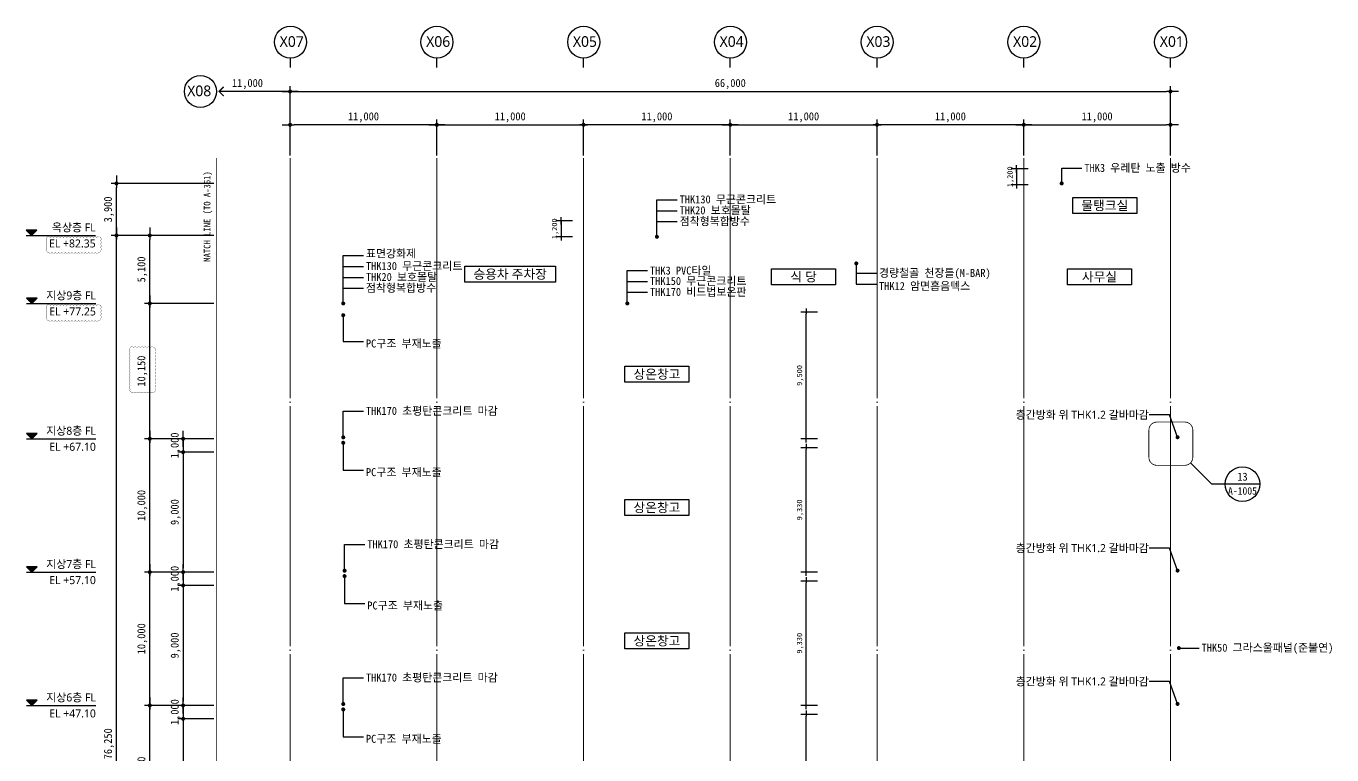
# Model space of a CAD drawing. Header units: inches. Extents: x -1307703 to -645498, y 230939 to 338158.
# Drawn here: x -1139703 to -1041810, y 283499 to 338158 of the extents above; entities that cross this region are included whole.
import ezdxf
from ezdxf.enums import TextEntityAlignment as Align

# ---------------------------------------------------------------- set-up
doc = ezdxf.new("R2010")
doc.units = ezdxf.units.IN
doc.header["$MEASUREMENT"] = 0
doc.linetypes.add('CEN', pattern=[62, 60, -1, 0, -1])
doc.linetypes.add('DASHDOTX2', pattern=[2, 1, -0.5, 0, -0.5])
doc.layers.get('0').update_dxf_attribs({"linetype": 'CONTINUOUS'})
for name, color, linetype, lineweight in [('A-CNTL', 1, 'CEN', 15), ('A-DIMS', 7, 'CONTINUOUS', 25), ('A-MKXS-LEAD', 7, 'CONTINUOUS', 25), ('A-MKXS-MAK2', 3, 'DASHDOTX2', 25), ('A-MKXS-TEXT1', 3, 'CONTINUOUS', 25), ('A-MKXS-TEXT2', 7, 'CONTINUOUS', 25), ('A-MKXX-NAME', 3, 'CONTINUOUS', 25), ('A-MKXX-SYMB', 7, 'CONTINUOUS', 25), ('A-XXXX-SYMB', 7, 'CONTINUOUS', 25), ('A-XXXX-TXT1', 3, 'CONTINUOUS', 25), ('A-XXXX-TXT2', 3, 'CONTINUOUS', 25), ('REV-202205', 20, 'CONTINUOUS', 25)]:
    doc.layers.add(name, color=color, linetype=linetype, lineweight=lineweight)
doc.layers.add('AA-MARK', color=1, linetype='CONTINUOUS')
doc.layers.add('AA-TEX-3', color=3, linetype='CONTINUOUS')
doc.styles.add('HY울릉도L', font='')
doc.styles.add('돋움', font='')
doc.styles.add('돋움체', font='')
doc.styles.add('맑은고딕', font='malgun.ttf')
doc.styles.get('HY울릉도L').set_extended_font_data('HYwulM')
doc.styles.get('돋움').set_extended_font_data('DotumChe')
doc.styles.get('돋움체').set_extended_font_data('DotumChe')
doc.dimstyles.new('CDIM', dxfattribs={"dimtxt": 3, "dimasz": 1.5, "dimexe": 2, "dimexo": 1, "dimgap": 1, "dimtad": 1, "dimdec": 0, "dimrnd": 0.5, "dimzin": 0, "dimdsep": 32, "dimlunit": 6, "dimtxsty": 'HY울릉도L', "dimblk1": '_CIDOT', "dimblk2": '_CIDOT', "dimsah": 1, "dimcen": 5.5, "dimclrd": 2, "dimclre": 2, "dimclrt": 7, "dimadec": 0, "dimazin": 0, "dimtfac": 1, "dimtdec": 0, "dimtix": 1, "dimtmove": 2, "dimatfit": 1, "dimldrblk": '_CIDOT', "dimfxl": 1, "dimtolj": 1, "dimtzin": 0, "dimlwd": -1, "dimarcsym": 0})

# ---------------------------------------------------------------- blocks, each defined once
blk = doc.blocks.new('_CIDOT')
at = {"color": 0, "linetype": 'ByBlock'}
blk.add_line((2, 0), (-1, 0), dxfattribs=at)
at = {"color": 0, "linetype": 'ByBlock', "const_width": 0.5}
blk.add_lwpolyline([(-0.25, 0, 1), (0.25, 0, 1)], format="xyb", close=True, dxfattribs=at)
blk = doc.blocks.new('*D19')
at = {"layer": 'A-DIMS', "lineweight": -2, "transparency": 16777216}
for p, q in [((-1119912, 328458), (-1119912, 331158)), ((-1108912, 328458), (-1108912, 331158))]:
    blk.add_line(p, q, dxfattribs=at)
at = {"layer": 'A-DIMS', "transparency": 16777216}
blk.add_line((-1109212, 330758), (-1119612, 330758), dxfattribs=at)
at = {"layer": 'A-DIMS', "transparency": 16777216, "xscale": 300, "yscale": 300, "zscale": 300, "rotation": 180}
blk.add_blockref('_CIDOT', (-1119912, 330758), dxfattribs=at)
at = {"layer": 'A-DIMS', "transparency": 16777216, "xscale": 300, "yscale": 300, "zscale": 300}
blk.add_blockref('_CIDOT', (-1108912, 330758), dxfattribs=at)
at = {"layer": 'A-DIMS', "color": 3, "transparency": 16777216, "insert": (-1114412, 331315), "char_height": 600, "attachment_point": 5, "style": '돋움체'}
blk.add_mtext('\\A1;11,000', dxfattribs=at)
blk = doc.blocks.new('*D20')
at = {"layer": 'A-DIMS', "lineweight": -2, "transparency": 16777216}
for p, q in [((-1108912, 328458), (-1108912, 331158)), ((-1097912, 328458), (-1097912, 331158))]:
    blk.add_line(p, q, dxfattribs=at)
at = {"layer": 'A-DIMS', "transparency": 16777216}
blk.add_line((-1108612, 330758), (-1098212, 330758), dxfattribs=at)
at = {"layer": 'A-DIMS', "transparency": 16777216, "xscale": 300, "yscale": 300, "zscale": 300, "rotation": 180}
blk.add_blockref('_CIDOT', (-1108912, 330758), dxfattribs=at)
at = {"layer": 'A-DIMS', "transparency": 16777216, "xscale": 300, "yscale": 300, "zscale": 300}
blk.add_blockref('_CIDOT', (-1097912, 330758), dxfattribs=at)
at = {"layer": 'A-DIMS', "color": 3, "transparency": 16777216, "insert": (-1103412, 331315), "char_height": 600, "attachment_point": 5, "style": '돋움체'}
blk.add_mtext('\\A1;11,000', dxfattribs=at)
blk = doc.blocks.new('*D21')
at = {"layer": 'A-DIMS', "lineweight": -2, "transparency": 16777216}
for p, q in [((-1097912, 328458), (-1097912, 331158)), ((-1086912, 328458), (-1086912, 331158))]:
    blk.add_line(p, q, dxfattribs=at)
at = {"layer": 'A-DIMS', "transparency": 16777216}
blk.add_line((-1087212, 330758), (-1097612, 330758), dxfattribs=at)
at = {"layer": 'A-DIMS', "transparency": 16777216, "xscale": 300, "yscale": 300, "zscale": 300, "rotation": 180}
blk.add_blockref('_CIDOT', (-1097912, 330758), dxfattribs=at)
at = {"layer": 'A-DIMS', "transparency": 16777216, "xscale": 300, "yscale": 300, "zscale": 300}
blk.add_blockref('_CIDOT', (-1086912, 330758), dxfattribs=at)
at = {"layer": 'A-DIMS', "color": 3, "transparency": 16777216, "insert": (-1092412, 331315), "char_height": 600, "attachment_point": 5, "style": '돋움체'}
blk.add_mtext('\\A1;11,000', dxfattribs=at)
blk = doc.blocks.new('*D22')
at = {"layer": 'A-DIMS', "lineweight": -2, "transparency": 16777216}
for p, q in [((-1086912, 328458), (-1086912, 331158)), ((-1075912, 328458), (-1075912, 331158))]:
    blk.add_line(p, q, dxfattribs=at)
at = {"layer": 'A-DIMS', "transparency": 16777216}
blk.add_line((-1086612, 330758), (-1076212, 330758), dxfattribs=at)
at = {"layer": 'A-DIMS', "transparency": 16777216, "xscale": 300, "yscale": 300, "zscale": 300, "rotation": 180}
blk.add_blockref('_CIDOT', (-1086912, 330758), dxfattribs=at)
at = {"layer": 'A-DIMS', "transparency": 16777216, "xscale": 300, "yscale": 300, "zscale": 300}
blk.add_blockref('_CIDOT', (-1075912, 330758), dxfattribs=at)
at = {"layer": 'A-DIMS', "color": 3, "transparency": 16777216, "insert": (-1081412, 331315), "char_height": 600, "attachment_point": 5, "style": '돋움체'}
blk.add_mtext('\\A1;11,000', dxfattribs=at)
blk = doc.blocks.new('*D23')
at = {"layer": 'A-DIMS', "lineweight": -2, "transparency": 16777216}
for p, q in [((-1064912, 328458), (-1064912, 331158)), ((-1053912, 328458), (-1053912, 331158))]:
    blk.add_line(p, q, dxfattribs=at)
at = {"layer": 'A-DIMS', "transparency": 16777216}
blk.add_line((-1064612, 330758), (-1054212, 330758), dxfattribs=at)
at = {"layer": 'A-DIMS', "transparency": 16777216, "xscale": 300, "yscale": 300, "zscale": 300, "rotation": 180}
blk.add_blockref('_CIDOT', (-1064912, 330758), dxfattribs=at)
at = {"layer": 'A-DIMS', "transparency": 16777216, "xscale": 300, "yscale": 300, "zscale": 300}
blk.add_blockref('_CIDOT', (-1053912, 330758), dxfattribs=at)
at = {"layer": 'A-DIMS', "color": 3, "transparency": 16777216, "insert": (-1059412, 331315), "char_height": 600, "attachment_point": 5, "style": '돋움체'}
blk.add_mtext('\\A1;11,000', dxfattribs=at)
blk = doc.blocks.new('*D24')
at = {"layer": 'A-DIMS', "lineweight": -2, "transparency": 16777216}
for p, q in [((-1075912, 328458), (-1075912, 331158)), ((-1064912, 328458), (-1064912, 331158))]:
    blk.add_line(p, q, dxfattribs=at)
at = {"layer": 'A-DIMS', "transparency": 16777216}
blk.add_line((-1065212, 330758), (-1075612, 330758), dxfattribs=at)
at = {"layer": 'A-DIMS', "transparency": 16777216, "xscale": 300, "yscale": 300, "zscale": 300, "rotation": 180}
blk.add_blockref('_CIDOT', (-1075912, 330758), dxfattribs=at)
at = {"layer": 'A-DIMS', "transparency": 16777216, "xscale": 300, "yscale": 300, "zscale": 300}
blk.add_blockref('_CIDOT', (-1064912, 330758), dxfattribs=at)
at = {"layer": 'A-DIMS', "color": 3, "transparency": 16777216, "insert": (-1070412, 331315), "char_height": 600, "attachment_point": 5, "style": '돋움체'}
blk.add_mtext('\\A1;11,000', dxfattribs=at)
blk = doc.blocks.new('*D42')
at = {"layer": 'A-DIMS', "lineweight": -2, "transparency": 16777216}
for p, q in [((-1119912, 328458), (-1119912, 333658)), ((-1053912, 328458), (-1053912, 333658))]:
    blk.add_line(p, q, dxfattribs=at)
at = {"layer": 'A-DIMS', "transparency": 16777216}
blk.add_line((-1119612, 333258), (-1054212, 333258), dxfattribs=at)
at = {"layer": 'A-DIMS', "transparency": 16777216, "xscale": 300, "yscale": 300, "zscale": 300, "rotation": 180}
blk.add_blockref('_CIDOT', (-1119912, 333258), dxfattribs=at)
at = {"layer": 'A-DIMS', "transparency": 16777216, "xscale": 300, "yscale": 300, "zscale": 300}
blk.add_blockref('_CIDOT', (-1053912, 333258), dxfattribs=at)
at = {"layer": 'A-DIMS', "color": 3, "transparency": 16777216, "insert": (-1086912, 333815), "char_height": 600, "attachment_point": 5, "style": '돋움체'}
blk.add_mtext('\\A1;66,000', dxfattribs=at)
blk = doc.blocks.new('*D89')
at = {"layer": 'A-DIMS', "lineweight": -2, "transparency": 16777216}
for p, q in [((-1125633, 287208), (-1130833, 287208)), ((-1125633, 277208), (-1130833, 277208))]:
    blk.add_line(p, q, dxfattribs=at)
at = {"layer": 'A-DIMS', "transparency": 16777216}
blk.add_line((-1130433, 277508), (-1130433, 286908), dxfattribs=at)
at = {"layer": 'A-DIMS', "transparency": 16777216, "xscale": 300, "yscale": 300, "zscale": 300}
for p, rotation in [((-1130433, 287208), 90), ((-1130433, 277208), 270)]:
    blk.add_blockref('_CIDOT', p, dxfattribs=dict(at, rotation=rotation))
at = {"layer": 'A-DIMS', "color": 3, "transparency": 16777216, "insert": (-1130990, 282208), "char_height": 600, "attachment_point": 5, "rotation": 90, "style": '돋움체'}
blk.add_mtext('\\A1;10,000', dxfattribs=at)
blk = doc.blocks.new('*D90')
at = {"layer": 'A-DIMS', "lineweight": -2, "transparency": 16777216}
for p, q in [((-1125633, 297208), (-1130833, 297208)), ((-1125633, 287208), (-1130833, 287208))]:
    blk.add_line(p, q, dxfattribs=at)
at = {"layer": 'A-DIMS', "transparency": 16777216}
blk.add_line((-1130433, 287508), (-1130433, 296908), dxfattribs=at)
at = {"layer": 'A-DIMS', "transparency": 16777216, "xscale": 300, "yscale": 300, "zscale": 300}
for p, rotation in [((-1130433, 297208), 90), ((-1130433, 287208), 270)]:
    blk.add_blockref('_CIDOT', p, dxfattribs=dict(at, rotation=rotation))
at = {"layer": 'A-DIMS', "color": 3, "transparency": 16777216, "insert": (-1130990, 292208), "char_height": 600, "attachment_point": 5, "rotation": 90, "style": '돋움체'}
blk.add_mtext('\\A1;10,000', dxfattribs=at)
blk = doc.blocks.new('*D91')
at = {"layer": 'A-DIMS', "lineweight": -2, "transparency": 16777216}
for p, q in [((-1125633, 307208), (-1130833, 307208)), ((-1125633, 297208), (-1130833, 297208))]:
    blk.add_line(p, q, dxfattribs=at)
at = {"layer": 'A-DIMS', "transparency": 16777216}
blk.add_line((-1130433, 297508), (-1130433, 306908), dxfattribs=at)
at = {"layer": 'A-DIMS', "transparency": 16777216, "xscale": 300, "yscale": 300, "zscale": 300}
for p, rotation in [((-1130433, 307208), 90), ((-1130433, 297208), 270)]:
    blk.add_blockref('_CIDOT', p, dxfattribs=dict(at, rotation=rotation))
at = {"layer": 'A-DIMS', "color": 3, "transparency": 16777216, "insert": (-1130990, 302208), "char_height": 600, "attachment_point": 5, "rotation": 90, "style": '돋움체'}
blk.add_mtext('\\A1;10,000', dxfattribs=at)
blk = doc.blocks.new('*D92')
at = {"layer": 'A-DIMS', "lineweight": -2, "transparency": 16777216}
for p, q in [((-1125633, 322458), (-1133333, 322458)), ((-1125633, 246208), (-1133333, 246208))]:
    blk.add_line(p, q, dxfattribs=at)
at = {"layer": 'A-DIMS', "transparency": 16777216}
blk.add_line((-1132933, 246508), (-1132933, 322158), dxfattribs=at)
at = {"layer": 'A-DIMS', "transparency": 16777216, "xscale": 300, "yscale": 300, "zscale": 300}
for p, rotation in [((-1132933, 322458), 90), ((-1132933, 246208), 270)]:
    blk.add_blockref('_CIDOT', p, dxfattribs=dict(at, rotation=rotation))
at = {"layer": 'A-DIMS', "color": 3, "transparency": 16777216, "insert": (-1133490, 284333), "char_height": 600, "attachment_point": 5, "rotation": 90, "style": '돋움체'}
blk.add_mtext('\\A1;76,250', dxfattribs=at)
blk = doc.blocks.new('*D93')
at = {"layer": 'A-DIMS', "lineweight": -2, "transparency": 16777216}
for p, q in [((-1125633, 317358), (-1130833, 317358)), ((-1125633, 307208), (-1130833, 307208))]:
    blk.add_line(p, q, dxfattribs=at)
at = {"layer": 'A-DIMS', "transparency": 16777216}
blk.add_line((-1130433, 307508), (-1130433, 317058), dxfattribs=at)
at = {"layer": 'A-DIMS', "transparency": 16777216, "xscale": 300, "yscale": 300, "zscale": 300}
for p, rotation in [((-1130433, 317358), 90), ((-1130433, 307208), 270)]:
    blk.add_blockref('_CIDOT', p, dxfattribs=dict(at, rotation=rotation))
at = {"layer": 'A-DIMS', "color": 3, "transparency": 16777216, "insert": (-1130990, 312283), "char_height": 600, "attachment_point": 5, "rotation": 90, "style": '돋움체'}
blk.add_mtext('\\A1;10,150', dxfattribs=at)
blk = doc.blocks.new('*D94')
at = {"layer": 'A-DIMS', "lineweight": -2, "transparency": 16777216}
for p, q in [((-1125633, 322458), (-1130833, 322458)), ((-1125633, 317358), (-1130833, 317358))]:
    blk.add_line(p, q, dxfattribs=at)
at = {"layer": 'A-DIMS', "transparency": 16777216}
blk.add_line((-1130433, 317658), (-1130433, 322158), dxfattribs=at)
at = {"layer": 'A-DIMS', "transparency": 16777216, "xscale": 300, "yscale": 300, "zscale": 300}
for p, rotation in [((-1130433, 322458), 90), ((-1130433, 317358), 270)]:
    blk.add_blockref('_CIDOT', p, dxfattribs=dict(at, rotation=rotation))
at = {"layer": 'A-DIMS', "color": 3, "transparency": 16777216, "insert": (-1130990, 319908), "char_height": 600, "attachment_point": 5, "rotation": 90, "style": '돋움체'}
blk.add_mtext('\\A1;5,100', dxfattribs=at)
blk = doc.blocks.new('*D95')
at = {"layer": 'A-DIMS', "lineweight": -2, "transparency": 16777216}
for p, q in [((-1125633, 326358), (-1133333, 326358)), ((-1125633, 322458), (-1133333, 322458))]:
    blk.add_line(p, q, dxfattribs=at)
at = {"layer": 'A-DIMS', "transparency": 16777216}
blk.add_line((-1132933, 322758), (-1132933, 326058), dxfattribs=at)
at = {"layer": 'A-DIMS', "transparency": 16777216, "xscale": 300, "yscale": 300, "zscale": 300}
for p, rotation in [((-1132933, 326358), 90), ((-1132933, 322458), 270)]:
    blk.add_blockref('_CIDOT', p, dxfattribs=dict(at, rotation=rotation))
at = {"layer": 'A-DIMS', "color": 3, "transparency": 16777216, "insert": (-1133490, 324408), "char_height": 600, "attachment_point": 5, "rotation": 90, "style": '돋움체'}
blk.add_mtext('\\A1;3,900', dxfattribs=at)
blk = doc.blocks.new('*D75')
at = {"layer": 'A-DIMS', "transparency": 16777216}
for p, q in [((-1127933, 307508), (-1127933, 307808)), ((-1127933, 307208), (-1127933, 306208)), ((-1127933, 305908), (-1127933, 305608))]:
    blk.add_line(p, q, dxfattribs=at)
at = {"layer": 'A-DIMS', "lineweight": -2, "transparency": 16777216}
for p, q in [((-1125633, 307208), (-1128333, 307208)), ((-1125633, 306208), (-1128333, 306208))]:
    blk.add_line(p, q, dxfattribs=at)
at = {"layer": 'A-DIMS', "transparency": 16777216, "xscale": 300, "yscale": 300, "zscale": 300}
for p, rotation in [((-1127933, 307208), 270), ((-1127933, 306208), 90)]:
    blk.add_blockref('_CIDOT', p, dxfattribs=dict(at, rotation=rotation))
at = {"layer": 'A-DIMS', "color": 3, "transparency": 16777216, "insert": (-1128490, 306708), "char_height": 600, "attachment_point": 5, "rotation": 90, "style": '돋움체'}
blk.add_mtext('\\A1;1,000', dxfattribs=at)
blk = doc.blocks.new('*D76')
at = {"layer": 'A-DIMS', "lineweight": -2, "transparency": 16777216}
for p, q in [((-1125633, 306208), (-1128333, 306208)), ((-1125633, 297208), (-1128333, 297208))]:
    blk.add_line(p, q, dxfattribs=at)
at = {"layer": 'A-DIMS', "transparency": 16777216}
blk.add_line((-1127933, 305908), (-1127933, 297508), dxfattribs=at)
at = {"layer": 'A-DIMS', "transparency": 16777216, "xscale": 300, "yscale": 300, "zscale": 300}
for p, rotation in [((-1127933, 306208), 90), ((-1127933, 297208), 270)]:
    blk.add_blockref('_CIDOT', p, dxfattribs=dict(at, rotation=rotation))
at = {"layer": 'A-DIMS', "color": 3, "transparency": 16777216, "insert": (-1128490, 301708), "char_height": 600, "attachment_point": 5, "rotation": 90, "style": '돋움체'}
blk.add_mtext('\\A1;9,000', dxfattribs=at)
blk = doc.blocks.new('*D77')
at = {"layer": 'A-DIMS', "transparency": 16777216}
for p, q in [((-1127933, 297508), (-1127933, 297808)), ((-1127933, 297208), (-1127933, 296208)), ((-1127933, 295908), (-1127933, 295608))]:
    blk.add_line(p, q, dxfattribs=at)
at = {"layer": 'A-DIMS', "lineweight": -2, "transparency": 16777216}
for p, q in [((-1125633, 297208), (-1128333, 297208)), ((-1125633, 296208), (-1128333, 296208))]:
    blk.add_line(p, q, dxfattribs=at)
at = {"layer": 'A-DIMS', "transparency": 16777216, "xscale": 300, "yscale": 300, "zscale": 300}
for p, rotation in [((-1127933, 297208), 270), ((-1127933, 296208), 90)]:
    blk.add_blockref('_CIDOT', p, dxfattribs=dict(at, rotation=rotation))
at = {"layer": 'A-DIMS', "color": 3, "transparency": 16777216, "insert": (-1128490, 296708), "char_height": 600, "attachment_point": 5, "rotation": 90, "style": '돋움체'}
blk.add_mtext('\\A1;1,000', dxfattribs=at)
blk = doc.blocks.new('*D78')
at = {"layer": 'A-DIMS', "lineweight": -2, "transparency": 16777216}
for p, q in [((-1125633, 296208), (-1128333, 296208)), ((-1125633, 287208), (-1128333, 287208))]:
    blk.add_line(p, q, dxfattribs=at)
at = {"layer": 'A-DIMS', "transparency": 16777216}
blk.add_line((-1127933, 295908), (-1127933, 287508), dxfattribs=at)
at = {"layer": 'A-DIMS', "transparency": 16777216, "xscale": 300, "yscale": 300, "zscale": 300}
for p, rotation in [((-1127933, 296208), 90), ((-1127933, 287208), 270)]:
    blk.add_blockref('_CIDOT', p, dxfattribs=dict(at, rotation=rotation))
at = {"layer": 'A-DIMS', "color": 3, "transparency": 16777216, "insert": (-1128490, 291708), "char_height": 600, "attachment_point": 5, "rotation": 90, "style": '돋움체'}
blk.add_mtext('\\A1;9,000', dxfattribs=at)
blk = doc.blocks.new('*D79')
at = {"layer": 'A-DIMS', "transparency": 16777216}
for p, q in [((-1127933, 287508), (-1127933, 287808)), ((-1127933, 287208), (-1127933, 286208)), ((-1127933, 285908), (-1127933, 285608))]:
    blk.add_line(p, q, dxfattribs=at)
at = {"layer": 'A-DIMS', "lineweight": -2, "transparency": 16777216}
for p, q in [((-1125633, 287208), (-1128333, 287208)), ((-1125633, 286208), (-1128333, 286208))]:
    blk.add_line(p, q, dxfattribs=at)
at = {"layer": 'A-DIMS', "transparency": 16777216, "xscale": 300, "yscale": 300, "zscale": 300}
for p, rotation in [((-1127933, 287208), 270), ((-1127933, 286208), 90)]:
    blk.add_blockref('_CIDOT', p, dxfattribs=dict(at, rotation=rotation))
at = {"layer": 'A-DIMS', "color": 3, "transparency": 16777216, "insert": (-1128490, 286708), "char_height": 600, "attachment_point": 5, "rotation": 90, "style": '돋움체'}
blk.add_mtext('\\A1;1,000', dxfattribs=at)
blk = doc.blocks.new('*D80')
at = {"layer": 'A-DIMS', "lineweight": -2, "transparency": 16777216}
for p, q in [((-1125633, 286208), (-1128333, 286208)), ((-1125633, 277208), (-1128333, 277208))]:
    blk.add_line(p, q, dxfattribs=at)
at = {"layer": 'A-DIMS', "transparency": 16777216}
blk.add_line((-1127933, 285908), (-1127933, 277508), dxfattribs=at)
at = {"layer": 'A-DIMS', "transparency": 16777216, "xscale": 300, "yscale": 300, "zscale": 300}
for p, rotation in [((-1127933, 286208), 90), ((-1127933, 277208), 270)]:
    blk.add_blockref('_CIDOT', p, dxfattribs=dict(at, rotation=rotation))
at = {"layer": 'A-DIMS', "color": 3, "transparency": 16777216, "insert": (-1128490, 281708), "char_height": 600, "attachment_point": 5, "rotation": 90, "style": '돋움체'}
blk.add_mtext('\\A1;9,000', dxfattribs=at)
blk = doc.blocks.new('*D174')
at = {"layer": 'A-DIMS', "lineweight": -2, "transparency": 16777216}
for p, q in [((-1098733, 323558), (-1100003, 323558)), ((-1098733, 322358), (-1100003, 322358))]:
    blk.add_line(p, q, dxfattribs=at)
at = {"layer": 'A-DIMS', "transparency": 16777216}
for p, q in [((-1099603, 323698), (-1099603, 323838)), ((-1099603, 323558), (-1099603, 322358)), ((-1099603, 322218), (-1099603, 322078))]:
    blk.add_line(p, q, dxfattribs=at)
at = {"layer": 'A-DIMS', "transparency": 16777216, "xscale": 140, "yscale": 140, "zscale": 140}
for p, rotation in [((-1099603, 323558), 270), ((-1099603, 322358), 90)]:
    blk.add_blockref('_CIDOT', p, dxfattribs=dict(at, rotation=rotation))
at = {"layer": 'A-DIMS', "color": 3, "transparency": 16777216, "insert": (-1100042, 322958), "char_height": 400, "attachment_point": 5, "rotation": 90, "style": '돋움체'}
blk.add_mtext('\\A1;1,200', dxfattribs=at)
blk = doc.blocks.new('*D175')
at = {"layer": 'A-DIMS', "lineweight": -2, "transparency": 16777216}
for p, q in [((-1064584, 327458), (-1065854, 327458)), ((-1064584, 326258), (-1065854, 326258))]:
    blk.add_line(p, q, dxfattribs=at)
at = {"layer": 'A-DIMS', "transparency": 16777216}
for p, q in [((-1065454, 327598), (-1065454, 327738)), ((-1065454, 327458), (-1065454, 326258)), ((-1065454, 326118), (-1065454, 325978))]:
    blk.add_line(p, q, dxfattribs=at)
at = {"layer": 'A-DIMS', "transparency": 16777216, "xscale": 140, "yscale": 140, "zscale": 140}
for p, rotation in [((-1065454, 327458), 270), ((-1065454, 326258), 90)]:
    blk.add_blockref('_CIDOT', p, dxfattribs=dict(at, rotation=rotation))
at = {"layer": 'A-DIMS', "color": 3, "transparency": 16777216, "insert": (-1065893, 326858), "char_height": 400, "attachment_point": 5, "rotation": 90, "style": '돋움체'}
blk.add_mtext('\\A1;1,200', dxfattribs=at)
blk = doc.blocks.new('*D194')
at = {"layer": 'A-DIMS', "lineweight": -2, "transparency": 16777216}
for p, q in [((-1080363, 316708), (-1081634, 316708)), ((-1080363, 307208), (-1081634, 307208))]:
    blk.add_line(p, q, dxfattribs=at)
at = {"layer": 'A-DIMS', "transparency": 16777216}
blk.add_line((-1081234, 307348), (-1081234, 316568), dxfattribs=at)
at = {"layer": 'A-DIMS', "transparency": 16777216, "xscale": 140, "yscale": 140, "zscale": 140}
for p, rotation in [((-1081234, 316708), 90), ((-1081234, 307208), 270)]:
    blk.add_blockref('_CIDOT', p, dxfattribs=dict(at, rotation=rotation))
at = {"layer": 'A-DIMS', "color": 3, "transparency": 16777216, "insert": (-1081672, 311958), "char_height": 400, "attachment_point": 5, "rotation": 90, "style": '돋움체'}
blk.add_mtext('\\A1;9,500', dxfattribs=at)
blk = doc.blocks.new('*D195')
at = {"layer": 'A-DIMS', "lineweight": -2, "transparency": 16777216}
for p, q in [((-1080363, 306538), (-1081634, 306538)), ((-1080363, 297208), (-1081634, 297208))]:
    blk.add_line(p, q, dxfattribs=at)
at = {"layer": 'A-DIMS', "transparency": 16777216}
blk.add_line((-1081234, 297348), (-1081234, 306398), dxfattribs=at)
at = {"layer": 'A-DIMS', "transparency": 16777216, "xscale": 140, "yscale": 140, "zscale": 140}
for p, rotation in [((-1081234, 306538), 90), ((-1081234, 297208), 270)]:
    blk.add_blockref('_CIDOT', p, dxfattribs=dict(at, rotation=rotation))
at = {"layer": 'A-DIMS', "color": 3, "transparency": 16777216, "insert": (-1081672, 301873), "char_height": 400, "attachment_point": 5, "rotation": 90, "style": '돋움체'}
blk.add_mtext('\\A1;9,330', dxfattribs=at)
blk = doc.blocks.new('*D196')
at = {"layer": 'A-DIMS', "lineweight": -2, "transparency": 16777216}
for p, q in [((-1080363, 296538), (-1081634, 296538)), ((-1080363, 287208), (-1081634, 287208))]:
    blk.add_line(p, q, dxfattribs=at)
at = {"layer": 'A-DIMS', "transparency": 16777216}
blk.add_line((-1081234, 287348), (-1081234, 296398), dxfattribs=at)
at = {"layer": 'A-DIMS', "transparency": 16777216, "xscale": 140, "yscale": 140, "zscale": 140}
for p, rotation in [((-1081234, 296538), 90), ((-1081234, 287208), 270)]:
    blk.add_blockref('_CIDOT', p, dxfattribs=dict(at, rotation=rotation))
at = {"layer": 'A-DIMS', "color": 3, "transparency": 16777216, "insert": (-1081672, 291873), "char_height": 400, "attachment_point": 5, "rotation": 90, "style": '돋움체'}
blk.add_mtext('\\A1;9,330', dxfattribs=at)
blk = doc.blocks.new('*D197')
at = {"layer": 'A-DIMS', "lineweight": -2, "transparency": 16777216}
for p, q in [((-1080363, 286538), (-1081634, 286538)), ((-1080363, 277208), (-1081634, 277208))]:
    blk.add_line(p, q, dxfattribs=at)
at = {"layer": 'A-DIMS', "transparency": 16777216}
blk.add_line((-1081234, 277348), (-1081234, 286398), dxfattribs=at)
at = {"layer": 'A-DIMS', "transparency": 16777216, "xscale": 140, "yscale": 140, "zscale": 140}
for p, rotation in [((-1081234, 286538), 90), ((-1081234, 277208), 270)]:
    blk.add_blockref('_CIDOT', p, dxfattribs=dict(at, rotation=rotation))
at = {"layer": 'A-DIMS', "color": 3, "transparency": 16777216, "insert": (-1081672, 281873), "char_height": 400, "attachment_point": 5, "rotation": 90, "style": '돋움체'}
blk.add_mtext('\\A1;9,330', dxfattribs=at)

msp = doc.modelspace()

# ---------------------------------------------------------------- hatches: boundary and pattern name
at = {"layer": 'A-XXXX-SYMB'}
for points in [[(-1139303.3, 322458.1), (-1138903.3, 322858.1), (-1139703.3, 322858.1)], [(-1139286.2, 317358.1), (-1138886.2, 317758.1), (-1139686.2, 317758.1)], [(-1139286.2, 307208.1), (-1138886.2, 307608.1), (-1139686.2, 307608.1)], [(-1139286.2, 297208.1), (-1138886.2, 297608.1), (-1139686.2, 297608.1)], [(-1139286.2, 287208.1), (-1138886.2, 287608.1), (-1139686.2, 287608.1)]]:
    msp.add_hatch(color=256, dxfattribs=at).paths.add_polyline_path(points)

# ---------------------------------------------------------------- linework, layer by layer
at = {"const_width": 100}
msp.add_lwpolyline([(-1124891.3, 333599.6), (-1125232.8, 333258.1), (-1124891.3, 332916.5)], dxfattribs=at)
at = {"layer": 'A-CNTL', "ltscale": 300}
for p, q in [((-1119912.3, 328258.1), (-1119912.3, 232379.2)), ((-1108912.3, 328258.1), (-1108912.3, 232379.2)), ((-1097912.3, 328258.1), (-1097912.3, 232379.2)), ((-1086912.3, 328258.1), (-1086912.3, 232379.2)), ((-1075912.3, 328258.1), (-1075912.3, 232379.2)), ((-1064912.3, 328258.1), (-1064912.3, 232379.2)), ((-1053912.3, 328258.1), (-1053912.3, 232379.2))]:
    msp.add_line(p, q, dxfattribs=at)
at = {"layer": 'A-DIMS'}
msp.add_line((-1120212.3, 333258.1), (-1125232.8, 333258.1), dxfattribs=at)
at = {"layer": 'A-MKXS-LEAD'}
for p, q in [((-1062068, 326358.1), (-1062068, 327494.9)), ((-1062068, 327494.9), (-1060550.9, 327494.9)), ((-1092412.3, 322358.1), (-1092412.3, 325133.9)), ((-1092412.3, 325133.9), (-1090895.2, 325133.9)), ((-1092412.3, 324314.4), (-1090895.2, 324314.4)), ((-1092412.3, 323494.9), (-1090895.2, 323494.9)), ((-1115929.4, 317358.1), (-1115929.4, 320953.4)), ((-1115929.4, 320953.4), (-1114412.3, 320953.4)), ((-1115929.4, 320133.9), (-1114412.3, 320133.9)), ((-1077464.4, 320358.1), (-1077464.4, 318801.8)), ((-1115929.4, 319314.4), (-1114412.3, 319314.4)), ((-1094631.9, 317358.1), (-1094631.9, 319833.9)), ((-1094631.9, 319833.9), (-1093114.8, 319833.9)), ((-1077464.4, 319621.3), (-1075947.3, 319621.3)), ((-1115929.4, 318494.9), (-1114412.3, 318494.9)), ((-1094631.9, 319014.4), (-1093114.8, 319014.4)), ((-1094631.9, 318194.9), (-1093114.8, 318194.9)), ((-1077464.4, 318801.8), (-1075947.3, 318801.8)), ((-1115929.4, 316478.5), (-1115929.4, 314494.9)), ((-1115929.4, 314494.9), (-1114412.3, 314494.9)), ((-1115929.4, 307314.9), (-1115929.4, 309271.2)), ((-1115929.4, 309271.2), (-1114412.3, 309271.2)), ((-1053985.3, 309008), (-1055502.4, 309008)), ((-1053382.8, 307320.7), (-1053985.3, 309008)), ((-1115929.4, 306908.1), (-1115929.4, 304844.9)), ((-1115929.4, 304844.9), (-1114412.3, 304844.9)), ((-1115829.4, 297314.9), (-1115829.4, 299271.2)), ((-1115829.4, 299271.2), (-1114312.3, 299271.2)), ((-1053985.3, 299008), (-1055502.4, 299008)), ((-1053382.8, 297320.7), (-1053985.3, 299008)), ((-1115829.4, 296908.1), (-1115829.4, 294844.9)), ((-1115829.4, 294844.9), (-1114312.3, 294844.9)), ((-1053282.8, 291509.6), (-1051765.7, 291509.6)), ((-1115929.4, 287314.9), (-1115929.4, 289271.2)), ((-1115929.4, 289271.2), (-1114412.3, 289271.2)), ((-1053985.3, 289008), (-1055502.4, 289008)), ((-1053382.8, 287320.7), (-1053985.3, 289008)), ((-1115929.4, 286908.1), (-1115929.4, 284844.9)), ((-1115929.4, 284844.9), (-1114412.3, 284844.9))]:
    msp.add_line(p, q, dxfattribs=at)
at = {"layer": 'A-MKXS-LEAD', "const_width": 150}
for points in [[(-1062068, 326283.1, -1), (-1062068, 326433.1, -1)], [(-1092412.3, 322283.1, -1), (-1092412.3, 322433.1, -1)], [(-1077464.4, 320283.1, -1), (-1077464.4, 320433.1, -1)], [(-1115929.4, 317283.1, -1), (-1115929.4, 317433.1, -1)], [(-1094631.9, 317283.1, -1), (-1094631.9, 317433.1, -1)], [(-1115929.4, 316553.5, 1), (-1115929.4, 316403.5, 1)], [(-1115929.4, 307239.9, -1), (-1115929.4, 307389.9, -1)], [(-1053382.8, 307245.7, 1), (-1053382.8, 307395.7, 1)], [(-1115929.4, 306983.1, 1), (-1115929.4, 306833.1, 1)], [(-1115829.4, 297239.9, -1), (-1115829.4, 297389.9, -1)], [(-1115829.4, 296983.1, 1), (-1115829.4, 296833.1, 1)], [(-1053382.8, 297245.7, 1), (-1053382.8, 297395.7, 1)], [(-1053282.8, 291584.6, 1), (-1053282.8, 291434.6, 1)], [(-1115929.4, 287239.9, -1), (-1115929.4, 287389.9, -1)], [(-1115929.4, 286983.1, 1), (-1115929.4, 286833.1, 1)], [(-1053382.8, 287245.7, 1), (-1053382.8, 287395.7, 1)]]:
    msp.add_lwpolyline(points, format="xyb", close=True, dxfattribs=at)
at = {"layer": 'A-MKXS-MAK2', "linetype": 'Continuous'}
for p, q in [((-1050800.8, 303808.9), (-1052413.6, 305393.7)), ((-1047213.8, 303808.9), (-1050800.8, 303808.9))]:
    msp.add_line(p, q, dxfattribs=at)
at = {"layer": 'A-MKXS-MAK2', "ltscale": 400, "const_width": 60}
msp.add_lwpolyline([(-1054928.9, 308460.3), (-1052837.9, 308460.3, -0.4142136), (-1052237.9, 307860.3), (-1052237.9, 305818, -0.4142136), (-1052837.9, 305218), (-1054928.9, 305218, -0.4142136), (-1055528.9, 305818), (-1055528.9, 307860.3, -0.4142136)], format="xyb", close=True, dxfattribs=at)
at = {"layer": 'A-MKXS-MAK2', "linetype": 'Continuous'}
msp.add_circle((-1048513.8, 303808.9), 1300, dxfattribs=at)
at = {"layer": 'A-MKXX-SYMB'}
for points in [[(-1056432.8, 324108.1), (-1061232.8, 324108.1), (-1061232.8, 325308.1), (-1056432.8, 325308.1)], [(-1100012.3, 318958.1), (-1106812.3, 318958.1), (-1106812.3, 320158.1), (-1100012.3, 320158.1)], [(-1079012.3, 318758.1), (-1083812.3, 318758.1), (-1083812.3, 319958.1), (-1079012.3, 319958.1)], [(-1056834.8, 318758.1), (-1061634.8, 318758.1), (-1061634.8, 319958.1), (-1056834.8, 319958.1)], [(-1090012.3, 311458.1), (-1094812.3, 311458.1), (-1094812.3, 312658.1), (-1090012.3, 312658.1)], [(-1090012.3, 301458.1), (-1094812.3, 301458.1), (-1094812.3, 302658.1), (-1090012.3, 302658.1)], [(-1090012.3, 291458.1), (-1094812.3, 291458.1), (-1094812.3, 292658.1), (-1090012.3, 292658.1)]]:
    msp.add_lwpolyline(points, close=True, dxfattribs=at)
at = {"layer": 'A-XXXX-SYMB'}
for p, q in [((-1119893.1, 335058.1), (-1119893.1, 335758.1)), ((-1108912.3, 335058.1), (-1108912.3, 335758.1)), ((-1097912.3, 335058.1), (-1097912.3, 335758.1)), ((-1086912.3, 335058.1), (-1086912.3, 335758.1)), ((-1075912.3, 335058.1), (-1075912.3, 335758.1)), ((-1064912.3, 335058.1), (-1064912.3, 335758.1)), ((-1053912.3, 335058.1), (-1053912.3, 335758.1)), ((-1139703.3, 322858.1), (-1139303.3, 322458.1)), ((-1138903.3, 322858.1), (-1139703.3, 322858.1)), ((-1139703.3, 322458.1), (-1134490, 322458.1)), ((-1139303.3, 322458.1), (-1138903.3, 322858.1)), ((-1139686.2, 317758.1), (-1139286.2, 317358.1)), ((-1138886.2, 317758.1), (-1139686.2, 317758.1)), ((-1139686.2, 317358.1), (-1134472.9, 317358.1)), ((-1139286.2, 317358.1), (-1138886.2, 317758.1)), ((-1139686.2, 307608.1), (-1139286.2, 307208.1)), ((-1138886.2, 307608.1), (-1139686.2, 307608.1)), ((-1139286.2, 307208.1), (-1138886.2, 307608.1)), ((-1139686.2, 307208.1), (-1134472.9, 307208.1)), ((-1139686.2, 297608.1), (-1139286.2, 297208.1)), ((-1138886.2, 297608.1), (-1139686.2, 297608.1)), ((-1139286.2, 297208.1), (-1138886.2, 297608.1)), ((-1139686.2, 297208.1), (-1134472.9, 297208.1)), ((-1139686.2, 287608.1), (-1139286.2, 287208.1)), ((-1138886.2, 287608.1), (-1139686.2, 287608.1)), ((-1139686.2, 287208.1), (-1134472.9, 287208.1)), ((-1139286.2, 287208.1), (-1138886.2, 287608.1))]:
    msp.add_line(p, q, dxfattribs=at)
for centre in [(-1119881.4, 336958.1), (-1108900.6, 336958.1), (-1097900.6, 336958.1), (-1086900.6, 336958.1), (-1075900.6, 336958.1), (-1064900.6, 336958.1), (-1053900.6, 336958.1), (-1126636.2, 333258.1)]:
    msp.add_circle(centre, 1200, dxfattribs=at)
at = {"layer": 'AA-MARK', "const_width": 50}
msp.add_lwpolyline([(-1125432.2, 231879.2), (-1125432.2, 270975.5), (-1125954, 271158.1), (-1124911.7, 271158.1), (-1125432.8, 271340.6), (-1125432.8, 328258.1)], dxfattribs=at)
at = {"layer": 'REV-202205', "const_width": 20}
for points in [[(-1138142.4, 322306.2, -0.5205671), (-1137892.4, 322306.2, -0.5205671), (-1137642.4, 322306.2, -0.5205671), (-1137392.4, 322306.2, -0.5205671), (-1137142.4, 322306.2, -0.5205671), (-1136892.4, 322306.2, -0.5205671), (-1136642.4, 322306.2, -0.5205671), (-1136392.4, 322306.2, -0.5205671), (-1136142.4, 322306.2, -0.5205671), (-1135892.4, 322306.2, -0.5205671), (-1135642.4, 322306.2, -0.5205671), (-1135392.4, 322306.2, -0.5205671), (-1135142.4, 322306.2, -0.5205671), (-1134892.4, 322306.2, -0.5205671), (-1134642.4, 322306.2, -0.5205671), (-1134392.4, 322306.2, -0.5205671), (-1134142.4, 322306.2, -0.5205671), (-1134138.5, 322060, -0.5205671), (-1134138.5, 321810, -0.5205671), (-1134138.5, 321560, -0.5205671), (-1134138.5, 321310, -0.5205671), (-1134260.9, 321182.3, -0.5205671), (-1134510.9, 321182.3, -0.5205671), (-1134760.9, 321182.3, -0.5205671), (-1135010.9, 321182.3, -0.5205671), (-1135260.9, 321182.3, -0.5205671), (-1135510.9, 321182.3, -0.5205671), (-1135760.9, 321182.3, -0.5205671), (-1136010.9, 321182.3, -0.5205671), (-1136260.9, 321182.3, -0.5205671), (-1136510.9, 321182.3, -0.5205671), (-1136760.9, 321182.3, -0.5205671), (-1137010.9, 321182.3, -0.5205671), (-1137260.9, 321182.3, -0.5205671), (-1137510.9, 321182.3, -0.5205671), (-1137760.9, 321182.3, -0.5205671), (-1138010.9, 321182.3, -0.5205671), (-1138142.4, 321300.8, -0.5205671), (-1138142.4, 321550.8, -0.5205671), (-1138142.4, 321800.8, -0.5205671), (-1138142.4, 322050.8, -0.5205671)], [(-1138142.4, 317206.2, -0.5205671), (-1137892.4, 317206.2, -0.5205671), (-1137642.4, 317206.2, -0.5205671), (-1137392.4, 317206.2, -0.5205671), (-1137142.4, 317206.2, -0.5205671), (-1136892.4, 317206.2, -0.5205671), (-1136642.4, 317206.2, -0.5205671), (-1136392.4, 317206.2, -0.5205671), (-1136142.4, 317206.2, -0.5205671), (-1135892.4, 317206.2, -0.5205671), (-1135642.4, 317206.2, -0.5205671), (-1135392.4, 317206.2, -0.5205671), (-1135142.4, 317206.2, -0.5205671), (-1134892.4, 317206.2, -0.5205671), (-1134642.4, 317206.2, -0.5205671), (-1134392.4, 317206.2, -0.5205671), (-1134142.4, 317206.2, -0.5205671), (-1134138.5, 316960, -0.5205671), (-1134138.5, 316710, -0.5205671), (-1134138.5, 316460, -0.5205671), (-1134138.5, 316210, -0.5205671), (-1134260.9, 316082.3, -0.5205671), (-1134510.9, 316082.3, -0.5205671), (-1134760.9, 316082.3, -0.5205671), (-1135010.9, 316082.3, -0.5205671), (-1135260.9, 316082.3, -0.5205671), (-1135510.9, 316082.3, -0.5205671), (-1135760.9, 316082.3, -0.5205671), (-1136010.9, 316082.3, -0.5205671), (-1136260.9, 316082.3, -0.5205671), (-1136510.9, 316082.3, -0.5205671), (-1136760.9, 316082.3, -0.5205671), (-1137010.9, 316082.3, -0.5205671), (-1137260.9, 316082.3, -0.5205671), (-1137510.9, 316082.3, -0.5205671), (-1137760.9, 316082.3, -0.5205671), (-1138010.9, 316082.3, -0.5205671), (-1138142.4, 316200.8, -0.5205671), (-1138142.4, 316450.8, -0.5205671), (-1138142.4, 316700.8, -0.5205671), (-1138142.4, 316950.8, -0.5205671)], [(-1131893.6, 314039.8, -0.5205671), (-1131643.6, 314039.8, -0.5205671), (-1131393.6, 314039.8, -0.5205671), (-1131143.6, 314039.8, -0.5205671), (-1130893.6, 314039.8, -0.5205671), (-1130643.6, 314039.8, -0.5205671), (-1130393.6, 314039.8, -0.5205671), (-1130143.6, 314039.8, -0.5205671), (-1130029.4, 313904, -0.5205671), (-1130029.4, 313654, -0.5205671), (-1130029.4, 313404, -0.5205671), (-1130029.4, 313154, -0.5205671), (-1130029.4, 312904, -0.5205671), (-1130029.4, 312654, -0.5205671), (-1130029.4, 312404, -0.5205671), (-1130029.4, 312154, -0.5205671), (-1130029.4, 311904, -0.5205671), (-1130029.4, 311654, -0.5205671), (-1130029.4, 311404, -0.5205671), (-1130029.4, 311154, -0.5205671), (-1130029.4, 310904, -0.5205671), (-1130098.5, 310723.1, -0.5205671), (-1130348.5, 310723.1, -0.5205671), (-1130598.5, 310723.1, -0.5205671), (-1130848.5, 310723.1, -0.5205671), (-1131098.5, 310723.1, -0.5205671), (-1131348.5, 310723.1, -0.5205671), (-1131598.5, 310723.1, -0.5205671), (-1131848.5, 310723.1, -0.5205671), (-1131893.6, 310928, -0.5205671), (-1131893.6, 311178, -0.5205671), (-1131893.6, 311428, -0.5205671), (-1131893.6, 311678, -0.5205671), (-1131893.6, 311928, -0.5205671), (-1131893.6, 312178, -0.5205671), (-1131893.6, 312428, -0.5205671), (-1131893.6, 312678, -0.5205671), (-1131893.6, 312928, -0.5205671), (-1131893.6, 313178, -0.5205671), (-1131893.6, 313428, -0.5205671), (-1131893.6, 313678, -0.5205671)]]:
    msp.add_lwpolyline(points, format="xyb", close=True, dxfattribs=at)

# ---------------------------------------------------------------- block references
at = {"layer": 'A-DIMS', "xscale": -300, "yscale": 300, "zscale": 300, "rotation": 180}
msp.add_blockref('_CIDOT', (-1119912.3, 333258.1), dxfattribs=at)

# ---------------------------------------------------------------- texts
at = {"layer": 'A-DIMS', "color": 3, "insert": (-1123110.6, 333815.2), "char_height": 600, "attachment_point": 5, "style": '돋움체'}
msp.add_mtext('\\A1;11,000', dxfattribs=at)
at = {"layer": 'A-MKXS-TEXT1', "style": '돋움체'}
for s, p in [('THK3 우레탄 노출 방수', (-1060364.5, 327525.4)), ('THK130 무근콘크리트', (-1090708.8, 325164.4)), ('THK20 보호몰탈', (-1090708.8, 324344.9)), ('점착형복합방수', (-1090708.8, 323525.4)), ('표면강화제', (-1114225.9, 321105.9)), ('THK130 무근콘크리트', (-1114225.9, 320164.4)), ('THK3 PVC타일', (-1092928.4, 319824.3)), ('THK20 보호몰탈', (-1114225.9, 319344.9)), ('THK150 무근콘크리트', (-1092928.4, 319044.9)), ('경량철골 천장틀(M-BAR)', (-1075760.9, 319642.7)), ('점착형복합방수', (-1114225.9, 318525.4)), ('THK170 비드법보온판', (-1092928.4, 318225.4)), ('THK12 암면흡음텍스', (-1075760.9, 318662)), ('PC구조 부재노출', (-1114225.9, 314355.2)), ('THK170 초평탄콘크리트 마감', (-1114225.9, 309301.7)), ('PC구조 부재노출', (-1114225.9, 304705.2)), ('THK170 초평탄콘크리트 마감', (-1114125.9, 299301.7)), ('PC구조 부재노출', (-1114125.9, 294705.2)), ('THK50 그라스울패널(준불연)', (-1051579.3, 291540.1)), ('THK170 초평탄콘크리트 마감', (-1114225.9, 289301.7)), ('PC구조 부재노출', (-1114225.9, 284705.2))]:
    msp.add_text(s, height=600, dxfattribs=at).set_placement(p, align=Align.MIDDLE_LEFT)
at = {"layer": 'A-MKXS-TEXT1', "style": '맑은고딕'}
for p in [(-1055529.7, 309008), (-1055529.7, 299008), (-1055529.7, 289008)]:
    msp.add_text('층간방화 위 THK1.2 갈바마감', height=600, dxfattribs=at).set_placement(p, align=Align.MIDDLE_RIGHT)
at = {"layer": 'A-MKXS-TEXT2', "style": '돋움체'}
for s, height, p in [('13', 600, (-1048513.8, 304360)), ('A-1005', 560, (-1048513.8, 303293.9))]:
    msp.add_text(s, height=height, dxfattribs=at).set_placement(p, align=Align.MIDDLE)
at = {"layer": 'A-MKXX-NAME', "style": '맑은고딕'}
for s, p in [('물탱크실', (-1058832.8, 324708.1)), ('승용차 주차장', (-1103412.3, 319558.1)), ('식 당', (-1081412.3, 319358.1)), ('사무실', (-1059234.8, 319358.1)), ('상온창고', (-1092412.3, 312058.1)), ('상온창고', (-1092412.3, 302058.1)), ('상온창고', (-1092412.3, 292058.1))]:
    msp.add_text(s, height=700, dxfattribs=at).set_placement(p, align=Align.MIDDLE_CENTER)
at = {"layer": 'A-XXXX-TXT1', "style": '맑은고딕'}
for s, p in [('X07', (-1119790.8, 337002.2)), ('X06', (-1108810, 337002.2)), ('X05', (-1097810, 337002.2)), ('X04', (-1086810, 337002.2)), ('X03', (-1075810, 337002.2)), ('X02', (-1064810, 337002.2)), ('X01', (-1053810, 337002.2)), ('X08', (-1126726.7, 333302.2))]:
    msp.add_text(s, height=800, dxfattribs=at).set_placement(p, align=Align.MIDDLE)
at = {"layer": 'A-XXXX-TXT2', "style": '맑은고딕'}
for s, p in [('옥상층 FL', (-1134490, 323058.1)), ('EL +82.35', (-1134490, 321858.1)), ('지상9층 FL', (-1134472.9, 317958.1)), ('EL +77.25', (-1134472.9, 316758.1)), ('지상8층 FL', (-1134472.9, 307808.1)), ('EL +67.10', (-1134472.9, 306608.1)), ('지상7층 FL', (-1134472.9, 297808.1)), ('EL +57.10', (-1134472.9, 296608.1)), ('지상6층 FL', (-1134472.9, 287808.1)), ('EL +47.10', (-1134472.9, 286608.1))]:
    msp.add_text(s, height=600, dxfattribs=at).set_placement(p, align=Align.MIDDLE_RIGHT)
at = {"layer": 'AA-TEX-3', "style": '돋움'}
msp.add_text('MATCH LINE (TO A-361)', height=500, rotation=90, dxfattribs=at).set_placement((-1125884.1, 323879.2), align=Align.CENTER)

# ---------------------------------------------------------------- dimensions: what is measured, and where the dimension line sits
at = {"layer": 'A-DIMS'}
for base, p1, p2, angle, override, picture, middle in [((-1053912.3, 333258.1), (-1119912.3, 328258.1), (-1053912.3, 328258.1), 180, {"dimscale": 200, "dimtxsty": '돋움체', "dimclrd": 256, "dimclre": 256, "dimclrt": 3}, '*D42', (-1086912.3, 333815.2)), ((-1097912.3, 330758.1), (-1108912.3, 328258.1), (-1097912.3, 328258.1), 180, {"dimscale": 200, "dimtxsty": '돋움체', "dimclrd": 256, "dimclre": 256, "dimclrt": 3}, '*D20', (-1103412.3, 331315.2)), ((-1075912.3, 330758.1), (-1086912.3, 328258.1), (-1075912.3, 328258.1), 180, {"dimscale": 200, "dimtxsty": '돋움체', "dimclrd": 256, "dimclre": 256, "dimclrt": 3}, '*D22', (-1081412.3, 331315.2)), ((-1053912.3, 330758.1), (-1064912.3, 328258.1), (-1053912.3, 328258.1), 180, {"dimscale": 200, "dimtxsty": '돋움체', "dimclrd": 256, "dimclre": 256, "dimclrt": 3}, '*D23', (-1059412.3, 331315.2)), ((-1065454.5, 326258.1), (-1064383.9, 327458.1), (-1064383.9, 326258.1), 90, {"dimscale": 200, "dimtxt": 2, "dimasz": 0.7, "dimtxsty": '돋움체', "dimclrd": 256, "dimclre": 256, "dimclrt": 3}, '*D175', (-1065892.6, 326858.1)), ((-1132932.8, 326358.1), (-1125432.8, 322458.1), (-1125432.8, 326358.1), 90, {"dimscale": 200, "dimtxsty": '돋움체', "dimclrd": 256, "dimclre": 256, "dimclrt": 3}, '*D95', (-1133490, 324408.1)), ((-1132932.8, 322458.1), (-1125432.8, 246208.1), (-1125432.8, 322458.1), 90, {"dimscale": 200, "dimtxsty": '돋움체', "dimclrd": 256, "dimclre": 256, "dimclrt": 3}, '*D92', (-1133490, 284333.1)), ((-1130432.8, 322458.1), (-1125432.8, 317358.1), (-1125432.8, 322458.1), 90, {"dimscale": 200, "dimtxsty": '돋움체', "dimclrd": 256, "dimclre": 256, "dimclrt": 3}, '*D94', (-1130990, 319908.1)), ((-1099603.4, 322358.1), (-1098532.8, 323558.1), (-1098532.8, 322358.1), 90, {"dimscale": 200, "dimtxt": 2, "dimasz": 0.7, "dimtxsty": '돋움체', "dimclrd": 256, "dimclre": 256, "dimclrt": 3}, '*D174', (-1100041.5, 322958.1)), ((-1130432.8, 317358.1), (-1125432.8, 307208.1), (-1125432.8, 317358.1), 90, {"dimscale": 200, "dimtxsty": '돋움체', "dimclrd": 256, "dimclre": 256, "dimclrt": 3}, '*D93', (-1130990, 312283.1)), ((-1081233.5, 316708.1), (-1080163, 307208.1), (-1080163, 316708.1), 270, {"dimscale": 200, "dimtxt": 2, "dimasz": 0.7, "dimtxsty": '돋움체', "dimclrd": 256, "dimclre": 256, "dimclrt": 3}, '*D194', (-1081671.6, 311958.1)), ((-1130432.8, 307208.1), (-1125432.8, 297208.1), (-1125432.8, 307208.1), 90, {"dimscale": 200, "dimtxsty": '돋움체', "dimclrd": 256, "dimclre": 256, "dimclrt": 3}, '*D91', (-1130990, 302208.1)), ((-1127932.8, 306208.1), (-1125432.8, 307208.1), (-1125432.8, 306208.1), 90, {"dimscale": 200, "dimtxsty": '돋움체', "dimclrd": 256, "dimclre": 256, "dimclrt": 3}, '*D75', (-1128490, 306708.1)), ((-1127932.8, 297208.1), (-1125432.8, 306208.1), (-1125432.8, 297208.1), 90, {"dimscale": 200, "dimtxsty": '돋움체', "dimclrd": 256, "dimclre": 256, "dimclrt": 3}, '*D76', (-1128490, 301708.1)), ((-1081233.5, 306538.1), (-1080163, 297208.1), (-1080163, 306538.1), 270, {"dimscale": 200, "dimtxt": 2, "dimasz": 0.7, "dimtxsty": '돋움체', "dimclrd": 256, "dimclre": 256, "dimclrt": 3}, '*D195', (-1081671.6, 301873.1)), ((-1130432.8, 297208.1), (-1125432.8, 287208.1), (-1125432.8, 297208.1), 90, {"dimscale": 200, "dimtxsty": '돋움체', "dimclrd": 256, "dimclre": 256, "dimclrt": 3}, '*D90', (-1130990, 292208.1)), ((-1127932.8, 296208.1), (-1125432.8, 297208.1), (-1125432.8, 296208.1), 90, {"dimscale": 200, "dimtxsty": '돋움체', "dimclrd": 256, "dimclre": 256, "dimclrt": 3}, '*D77', (-1128490, 296708.1)), ((-1127932.8, 287208.1), (-1125432.8, 296208.1), (-1125432.8, 287208.1), 90, {"dimscale": 200, "dimtxsty": '돋움체', "dimclrd": 256, "dimclre": 256, "dimclrt": 3}, '*D78', (-1128490, 291708.1)), ((-1081233.5, 296538.1), (-1080163, 287208.1), (-1080163, 296538.1), 270, {"dimscale": 200, "dimtxt": 2, "dimasz": 0.7, "dimtxsty": '돋움체', "dimclrd": 256, "dimclre": 256, "dimclrt": 3}, '*D196', (-1081671.6, 291873.1)), ((-1130432.8, 287208.1), (-1125432.8, 277208.1), (-1125432.8, 287208.1), 90, {"dimscale": 200, "dimtxsty": '돋움체', "dimclrd": 256, "dimclre": 256, "dimclrt": 3}, '*D89', (-1130990, 282208.1)), ((-1127932.8, 286208.1), (-1125432.8, 287208.1), (-1125432.8, 286208.1), 90, {"dimscale": 200, "dimtxsty": '돋움체', "dimclrd": 256, "dimclre": 256, "dimclrt": 3}, '*D79', (-1128490, 286708.1)), ((-1127932.8, 277208.1), (-1125432.8, 286208.1), (-1125432.8, 277208.1), 90, {"dimscale": 200, "dimtxsty": '돋움체', "dimclrd": 256, "dimclre": 256, "dimclrt": 3}, '*D80', (-1128490, 281708.1)), ((-1081233.5, 286538.1), (-1080163, 277208.1), (-1080163, 286538.1), 270, {"dimscale": 200, "dimtxt": 2, "dimasz": 0.7, "dimtxsty": '돋움체', "dimclrd": 256, "dimclre": 256, "dimclrt": 3}, '*D197', (-1081671.6, 281873.1))]:
    dim = msp.add_linear_dim(base=base, p1=p1, p2=p2, angle=angle, dimstyle='CDIM', override=override, dxfattribs=at)
    dim.commit()
    dim.dimension.update_dxf_attribs({"geometry": picture, "text_midpoint": middle})
for base, p1, p2, picture, middle in [((-1119912.3, 330758.1), (-1108912.3, 328258.1), (-1119912.3, 328258.1), '*D19', (-1114412.3, 331315.2)), ((-1097912.3, 330758.1), (-1086912.3, 328258.1), (-1097912.3, 328258.1), '*D21', (-1092412.3, 331315.2)), ((-1075912.3, 330758.1), (-1064912.3, 328258.1), (-1075912.3, 328258.1), '*D24', (-1070412.3, 331315.2))]:
    dim = msp.add_linear_dim(base=base, p1=p1, p2=p2, dimstyle='CDIM', override={"dimscale": 200, "dimtxsty": '돋움체', "dimclrd": 256, "dimclre": 256, "dimclrt": 3}, dxfattribs=at)
    dim.commit()
    dim.dimension.update_dxf_attribs({"geometry": picture, "text_midpoint": middle})

doc.saveas('drawing.dxf')
